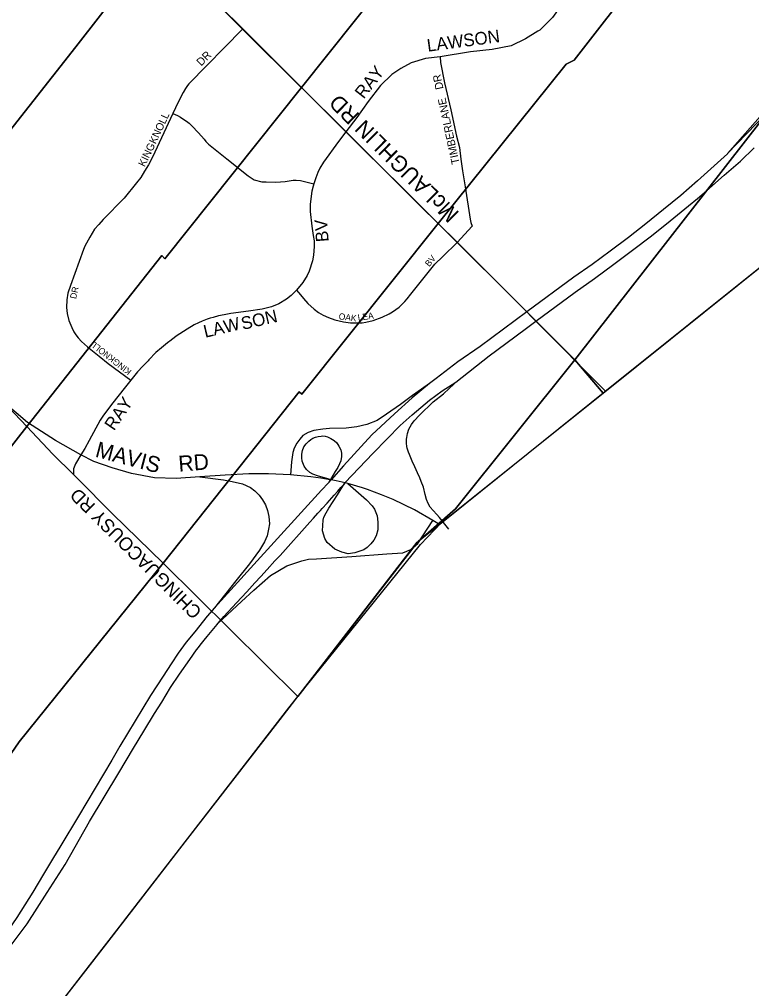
# Model space of a CAD drawing. Extents: x 589463 to 611048, y 4827729 to 4855916.
# Drawn here: x 600873 to 603187, y 4831186 to 4834249 of the extents above; entities that cross this region are included whole.
import ezdxf

# ---------------------------------------------------------------- set-up
doc = ezdxf.new("R2010")
doc.units = 0
for name, color, linetype in [('GIS_LOT_CONCESSION', 7, 'Continuous'), ('GIS_MAJOR_ARTERIAL_STREETS', 7, 'Continuous'), ('GIS_MINOR_ARTERIAL_STREETS', 7, 'Continuous'), ('GIS_MUN_BDRY', 7, 'Continuous'), ('GIS_TX_MAJOR_ARTERIAL_STREETS', 7, 'Continuous'), ('GIS_TX_MINOR_ARTERIAL_STREETS', 7, 'Continuous')]:
    doc.layers.add(name, color=color, linetype=linetype)

msp = doc.modelspace()

# ---------------------------------------------------------------- linework, layer by layer
at = {"layer": 'GIS_LOT_CONCESSION'}
for points in [[(602136.5, 4835559.5), (602019, 4835415.3), (601930.1, 4835299.4), (601766.3, 4835084.7), (601710.1, 4835011), (601589.6, 4834855.6), (601299.8, 4834482), (601367.7, 4834421.6), (601435.8, 4834361), (601578.9, 4834218.4), (601764.6, 4834033.7), (602189.5, 4834566.5), (602182.5, 4834575.4), (602597.1, 4835099.3)], [(602597.1, 4835099.3), (602182.5, 4834575.4), (602189.5, 4834566.5), (601764.6, 4834033.7), (601905.2, 4833893.9), (602196.8, 4833604.1), (602601.5, 4834106.8), (602626.8, 4834120.3), (603040.8, 4834652.5), (603019.9, 4834673.1), (602938.8, 4834752.7), (602608.5, 4835087.9)], [(600845.7, 4834913.2), (600842.9, 4834916), (599998.1, 4833828.3), (600006.6, 4833820), (600448.7, 4833396.8), (601051.6, 4834162.4), (601299.8, 4834482), (601202.5, 4834572), (600859.7, 4834899.4)], [(603040.8, 4834652.5), (602626.8, 4834120.3), (602601.5, 4834106.8), (602196.8, 4833604.1), (602257, 4833544.2), (602432.9, 4833368.8), (602477.2, 4833324.7), (602506.2, 4833295.4), (602628.4, 4833173), (603462.1, 4834242.3), (603375.8, 4834326.8), (603214.9, 4834481.6)], [(601299.8, 4834482), (601051.6, 4834162.4), (600448.7, 4833396.8), (600818.8, 4833044.2), (600896.1, 4832962.6), (601323.1, 4833502.6), (601333.2, 4833492.2), (601764.6, 4834033.7), (601578.9, 4834218.4), (601435.8, 4834361), (601367.7, 4834421.6)], [(603462.1, 4834242.3), (602628.4, 4833173), (602718.4, 4833068), (603680.7, 4833839.6), (603794.1, 4833915.7)], [(601764.6, 4834033.7), (601333.2, 4833492.2), (601323.1, 4833502.6), (600896.1, 4832962.6), (600979.1, 4832875.1), (601044.2, 4832810.6), (601055.8, 4832799.1), (601167.7, 4832686), (601327.6, 4832530.5), (601757, 4833071.7), (601765.7, 4833064), (602196.8, 4833604.1), (601905.2, 4833893.9)], [(602196.8, 4833604.1), (601765.7, 4833064), (601757, 4833071.7), (601327.6, 4832530.5), (601753.1, 4832109.2), (602131.5, 4832596.4), (602133.7, 4832599.2), (602183.3, 4832642.5), (602251.6, 4832702.2), (602628.4, 4833173), (602506.2, 4833295.4), (602477.2, 4833324.7), (602432.9, 4833368.8), (602257, 4833544.2)], [(602251.6, 4832702.2), (602183.3, 4832642.5), (602133.7, 4832599.2), (602131.5, 4832596.4), (601753.1, 4832109.2), (602140.3, 4832589.2), (602207.7, 4832658.5), (602718.4, 4833068), (602628.4, 4833173)], [(600896.1, 4832962.6), (600235.9, 4832117.4), (600164, 4832024.8), (600089.8, 4831930), (599971.6, 4831779), (599988.7, 4831781.7), (600055.3, 4831790.9), (600082.4, 4831795.1), (600124.6, 4831798.5), (600129.3, 4831776.8), (600138.5, 4831751.9), (600244.3, 4831644.1), (600464.1, 4831427), (600823.4, 4831895.3), (600872.1, 4831966.1), (601327.6, 4832530.5), (601167.7, 4832686), (601055.8, 4832799.1), (601044.2, 4832810.6), (600979.1, 4832875.1)], [(600872.1, 4831966.1), (600823.4, 4831895.3), (600464.1, 4831427), (600706.6, 4831187.9), (600732.2, 4831162.8), (600820.5, 4831096.3), (600912, 4831022.6), (601094.7, 4831258.5), (601189.9, 4831381.6), (601214, 4831412.7), (601725.1, 4832073), (601753.1, 4832109.2), (601327.6, 4832530.5)]]:
    msp.add_lwpolyline(points, close=True, dxfattribs=at)
msp.add_lwpolyline([(600235.9, 4832117.4), (600896.1, 4832962.6), (600818.8, 4833044.2)], dxfattribs=at)
at = {"layer": 'GIS_MAJOR_ARTERIAL_STREETS'}
for points in [[(601299.6, 4834481.7), (601051.3, 4834162.3)], [(601578.6, 4834218.2), (601435.1, 4834361.1), (601367.3, 4834421.4), (601299.6, 4834481.7)], [(603214.6, 4834481.5), (603272, 4834406.8), (603342.8, 4834327.6), (603368.3, 4834284.8), (603381.2, 4834235.9), (603376.9, 4834183.1), (603367.4, 4834152.3), (603343.4, 4834109.6), (603257.1, 4833993.5), (603230.6, 4833959.2), (603111.6, 4833824.9)], [(601904.9, 4833893.7), (601764.5, 4834033.4), (601764, 4834033.8), (601578.6, 4834218.2)], [(603472.5, 4834206.7), (603383.6, 4834107.5), (603111.6, 4833824.9)], [(601051.3, 4834162.3), (600868.1, 4833929.6), (600770.6, 4833805.9), (600770.4, 4833805.5), (600448.4, 4833396.7)], [(602256.7, 4833544.1), (601904.9, 4833893.7)], [(603111.6, 4833824.9), (603110.7, 4833824.1), (603069.2, 4833785.6), (603016.7, 4833738.7), (602963.5, 4833692.5), (602909.4, 4833647.6), (602853.5, 4833602.8), (602798.3, 4833559), (602740.8, 4833516.3), (602683.2, 4833474.2), (602625.5, 4833433.7), (602476.8, 4833324.6)], [(602505.9, 4833295.2), (602629.8, 4833387.1), (602690.6, 4833430.1), (602751.6, 4833474.8), (602811.1, 4833519.3), (602871.1, 4833565.2), (602929.5, 4833611.6), (602987.7, 4833659.3), (603016.2, 4833683.2), (603044.7, 4833707.1), (603100.8, 4833756.2), (603151.9, 4833800.6), (603195.3, 4833843.3)], [(602476.8, 4833324.6), (602432.6, 4833368.7), (602256.7, 4833544.1)], [(602476.8, 4833324.6), (602329.4, 4833215.2), (602258.4, 4833166.3), (602190.5, 4833114.1), (602169.6, 4833097.8)], [(602505.9, 4833295.2), (602491, 4833310.3), (602476.8, 4833324.6)], [(602252.6, 4833102.5), (602358.3, 4833185.5), (602410.2, 4833224.2), (602475.7, 4833273.4), (602505.9, 4833295.2)], [(602725.5, 4833073.8), (602505.9, 4833295.2)], [(602169.6, 4833097.8), (602115.9, 4833059.8), (602077.3, 4833031.9), (602033.1, 4833000.7), (602003.4, 4832981.2), (601971.7, 4832968.6), (601940.1, 4832960.7), (601906.2, 4832957), (601853.1, 4832955.6), (601831.7, 4832954.2), (601803.4, 4832949.1), (601785.7, 4832943.2), (601769.4, 4832933.3), (601759.2, 4832922.6), (601749.4, 4832910), (601741.1, 4832893.3), (601737.7, 4832879.7), (601732.9, 4832850.6), (601729.9, 4832809.1)], [(602169.6, 4833097.8), (602114.2, 4833052.3), (602058.4, 4833001.9), (601987.1, 4832935.4), (601897.7, 4832838.2), (601858.4, 4832793.7)], [(601903.2, 4832784.9), (601989.9, 4832877), (602035.5, 4832923.1), (602076.9, 4832965.3), (602114.6, 4832999.6), (602169.7, 4833045.6), (602209.2, 4833074.7), (602252.6, 4833102.5)], [(602143.1, 4832788.6), (602138.6, 4832800.3), (602131.8, 4832815.9), (602122.7, 4832835.2), (602114.9, 4832852.6), (602105.6, 4832873.3), (602102.7, 4832881.5), (602100, 4832891.1), (602099, 4832893.6), (602097.9, 4832899.1), (602096.7, 4832909.8), (602096.5, 4832916.4), (602096.8, 4832922.5), (602097.4, 4832927.5), (602100.1, 4832939.8), (602103.8, 4832953.5), (602112.2, 4832968.3), (602120.8, 4832980), (602137.5, 4832998.3), (602180.7, 4833039.9), (602213.4, 4833065.8), (602231.4, 4833082.5), (602246, 4833096.1), (602252.6, 4833102.5)], [(601067.6, 4832872.3), (600987, 4832917.7), (600899.1, 4832974.4), (600819.7, 4833042.7)], [(601854.6, 4832794.8), (601851.5, 4832795.8), (601848.4, 4832796.7), (601837.3, 4832799.6), (601818.7, 4832805.5), (601800.8, 4832811.8), (601790.7, 4832816.9), (601780.9, 4832826), (601773.1, 4832837.4), (601766.8, 4832852.8), (601765.5, 4832863.2), (601765.2, 4832874.9), (601768, 4832886.5), (601772.4, 4832897.5), (601779.7, 4832907), (601787.6, 4832915.5), (601794.5, 4832921.2), (601800.5, 4832924.9), (601808.7, 4832928.1), (601817.7, 4832930.8)], [(601817.7, 4832930.8), (601826.4, 4832932), (601832, 4832932.3), (601839.1, 4832931.7), (601846.4, 4832929.6), (601857.9, 4832924.8), (601867.9, 4832917.9), (601875.9, 4832910.1), (601883, 4832900.6), (601888.5, 4832888), (601891.6, 4832877.8), (601891.4, 4832866.9), (601888.6, 4832853.8), (601884.7, 4832843.8), (601879, 4832832.9), (601870.9, 4832819.6), (601864.1, 4832807.9), (601856, 4832794.4), (601856, 4832794.4)], [(601443.1, 4832803.5), (601368.1, 4832797.4), (601300, 4832799.8), (601226.8, 4832814), (601165.7, 4832831.5), (601107.9, 4832851.2), (601067.6, 4832872.3)], [(601729.9, 4832809.1), (601660.7, 4832812.9), (601597.9, 4832812.9), (601523.1, 4832808.4), (601443.1, 4832803.5)], [(601443.1, 4832803.5), (601518, 4832794.1), (601545.5, 4832788.6), (601578.4, 4832780.7), (601603.5, 4832769.3), (601617.3, 4832758.9), (601631, 4832744.8), (601641.8, 4832730.9), (601650.7, 4832715.2), (601657.6, 4832697.3), (601661.1, 4832677.4), (601664, 4832654.9), (601660.8, 4832638.1), (601656.6, 4832616.4), (601647.2, 4832597.4), (601631.4, 4832571.8), (601600.7, 4832528.3), (601557.6, 4832474.3), (601489.5, 4832389.2)], [(601850.1, 4832784.6), (601827.9, 4832760.7), (601613.9, 4832525.9), (601489.5, 4832389.2)], [(601500.1, 4832339.2), (601507.8, 4832348.4), (601514.3, 4832355.6), (601519.6, 4832361.8), (601559.2, 4832405.2), (601591.4, 4832440.1), (601617, 4832468.1), (601635.8, 4832488.6), (601656.2, 4832510.5), (601680.9, 4832537.4), (601697.2, 4832555.1), (601730.9, 4832592.3), (601757.4, 4832622.1), (601791, 4832659.4), (601803.1, 4832672.9), (601816.5, 4832688.2), (601824.3, 4832696.8), (601830.2, 4832703.3), (601845.3, 4832719.9), (601868.3, 4832745.7), (601879.2, 4832757.8), (601883.9, 4832763.1), (601889.4, 4832769.2), (601897.1, 4832778), (601898, 4832779), (601901, 4832782.5), (601902.3, 4832784)], [(601855.8, 4832794.1), (601825.3, 4832798.6), (601794.5, 4832802.9), (601729.9, 4832809.1)], [(601911, 4832781.6), (601944.7, 4832753.1), (601970.2, 4832730.2), (601988.4, 4832711.3), (601995.5, 4832700.8), (602004, 4832679.7), (602006.3, 4832659.4), (602005.7, 4832636.1), (602000.5, 4832616.7), (601993.5, 4832603.3), (601983.6, 4832591), (601971.8, 4832579.6), (601961.4, 4832573), (601933.5, 4832562.5), (601912.5, 4832560.1), (601891.7, 4832564.8), (601870.3, 4832574.6), (601845.4, 4832595.3), (601837.9, 4832608.7), (601831, 4832632.1), (601833.6, 4832666), (601835.3, 4832676.2), (601842.3, 4832689.9), (601851.2, 4832704.2), (601878.2, 4832746), (601895.6, 4832773.2), (601900.5, 4832780.8), (601902.5, 4832783.9)], [(601855.8, 4832794.1), (601850.1, 4832784.6)], [(601858.4, 4832793.7), (601850.1, 4832784.6)], [(601856, 4832794.4), (601855.8, 4832794.1)], [(601858.4, 4832793.7), (601855.8, 4832794.1)], [(601858.4, 4832793.7), (601856, 4832794.4)], [(601902.3, 4832784), (601873.9, 4832790.3), (601858.4, 4832793.7)], [(601902.3, 4832784), (601903.2, 4832784.9)], [(601902.5, 4832783.9), (601902.3, 4832784)], [(601902.5, 4832783.9), (601903.2, 4832784.9)], [(601911, 4832781.6), (601902.5, 4832783.9)], [(602230.1, 4832638.1), (602201.1, 4832674.8), (602192.8, 4832684.2), (602180.8, 4832696.5), (602171.9, 4832706.9), (602165.2, 4832718.5), (602160.3, 4832731.6), (602155.7, 4832747), (602150, 4832770.4), (602143.1, 4832788.6)], [(602122, 4832699.1), (602054.8, 4832731.4), (602017.7, 4832746), (601973.6, 4832763), (601957.2, 4832768.9), (601911, 4832781.6)], [(602180, 4832665.1), (602122, 4832699.1)], [(601500.1, 4832339.2), (601575.2, 4832409.2), (601613.5, 4832444.6), (601667.1, 4832491.2), (601718.1, 4832521.8), (601765.2, 4832537.9), (601787, 4832542.7), (601812.6, 4832544), (601923.4, 4832551.1), (602034.9, 4832559.7), (602084.6, 4832563.3), (602110.2, 4832574), (602132.3, 4832592), (602180, 4832665.1)], [(602200.7, 4832653), (602180, 4832665.1)], [(601489.5, 4832389.2), (601466.5, 4832362.4), (601427.2, 4832313.2), (601400.5, 4832280.3), (601374.5, 4832245.8), (601352.6, 4832211.8), (601327.1, 4832173.3), (601287.1, 4832112.6), (601190.2, 4831951.6), (601164.8, 4831907.4), (601059.4, 4831730.8), (601003.5, 4831637.9), (600978.1, 4831594.7), (600949.5, 4831547.4), (600915.3, 4831490.5), (600864.7, 4831410.3), (600799.1, 4831316.8), (600763.2, 4831265), (600694.9, 4831176.3), (600636.5, 4831100.4), (600564.5, 4831007.1), (600280.6, 4830645.5)], [(600601.2, 4830991.1), (600762.1, 4831198.6), (600840.5, 4831314.3), (600897.7, 4831390.8), (600960.4, 4831489.6), (601017.6, 4831578.3), (601094.8, 4831714.3), (601187.8, 4831868.3), (601234, 4831946.1), (601266.6, 4831999.4), (601299.9, 4832055.2), (601323, 4832091), (601351, 4832137.7), (601378.6, 4832179.2), (601411.9, 4832226.4), (601433, 4832256.3), (601439.4, 4832264.2), (601444.4, 4832271.2), (601457.4, 4832287.2), (601466.5, 4832298.3), (601487.6, 4832324.4), (601498.1, 4832336.8), (601500.1, 4832339.2)]]:
    msp.add_lwpolyline(points, dxfattribs=at)
at = {"layer": 'GIS_MINOR_ARTERIAL_STREETS'}
for points in [[(602597.2, 4834310.3), (602558.5, 4834255.1), (602518.2, 4834215.1), (602512.1, 4834211.3), (602473.1, 4834187.2), (602427.8, 4834165.2), (602367.3, 4834153.5), (602299.2, 4834145.7), (602202.5, 4834130.7)], [(602597.2, 4834310.3), (602558.5, 4834255.1), (602518.2, 4834215.1), (602512.1, 4834211.3), (602473.1, 4834187.2), (602427.8, 4834165.2), (602367.3, 4834153.5), (602299.2, 4834145.7), (602202.5, 4834130.7)], [(601578.6, 4834218.2), (601408.6, 4834044.8)], [(601578.6, 4834218.2), (601408.6, 4834044.8)], [(602202.5, 4834130.7), (602156.9, 4834125.4), (602111.8, 4834111.2), (602078.3, 4834093.6), (602050.1, 4834074.6), (602014.3, 4834039.3), (601975.5, 4833988.8), (601939.1, 4833938.8), (601904.9, 4833893.7)], [(602202.5, 4834130.7), (602156.9, 4834125.4), (602111.8, 4834111.2), (602078.3, 4834093.6), (602050.1, 4834074.6), (602014.3, 4834039.3), (601975.5, 4833988.8), (601939.1, 4833938.8), (601904.9, 4833893.7)], [(602202.5, 4834130.7), (602203.8, 4834112.8), (602216.4, 4834048.5)], [(602202.5, 4834130.7), (602203.8, 4834112.8), (602216.4, 4834048.5)], [(601408.6, 4834044.8), (601404.1, 4834039.8), (601398.5, 4834030.2), (601390.7, 4834017.8), (601375, 4833986.8), (601357.8, 4833951.5)], [(601408.6, 4834044.8), (601404.1, 4834039.8), (601398.5, 4834030.2), (601390.7, 4834017.8), (601375, 4833986.8), (601357.8, 4833951.5)], [(602216.4, 4834048.5), (602236.7, 4833963.4)], [(602216.4, 4834048.5), (602236.7, 4833963.4)], [(601357.8, 4833951.5), (601293.3, 4833813.3), (601280.8, 4833789.4), (601268.9, 4833769.1)], [(601357.8, 4833951.5), (601293.3, 4833813.3), (601280.8, 4833789.4), (601268.9, 4833769.1)], [(601357.8, 4833951.5), (601372.5, 4833944.7), (601382.1, 4833939.2), (601395.7, 4833930.6), (601400.8, 4833927.1), (601409.3, 4833920.8), (601418.2, 4833912.8), (601438.8, 4833890.7), (601456.6, 4833869.9), (601462.4, 4833862.7), (601471.1, 4833854.3), (601528.6, 4833808.3)], [(601357.8, 4833951.5), (601372.5, 4833944.7), (601382.1, 4833939.2), (601395.7, 4833930.6), (601400.8, 4833927.1), (601409.3, 4833920.8), (601418.2, 4833912.8), (601438.8, 4833890.7), (601456.6, 4833869.9), (601462.4, 4833862.7), (601471.1, 4833854.3), (601528.6, 4833808.3)], [(602236.7, 4833963.4), (602254.7, 4833879.9)], [(602236.7, 4833963.4), (602254.7, 4833879.9)], [(601904.9, 4833893.7), (601881.3, 4833862.9), (601834.7, 4833797.1)], [(601904.9, 4833893.7), (601881.3, 4833862.9), (601834.7, 4833797.1)], [(602254.7, 4833879.9), (602263.6, 4833844), (602268.7, 4833807.3), (602273.9, 4833769.8)], [(602254.7, 4833879.9), (602263.6, 4833844), (602268.7, 4833807.3), (602273.9, 4833769.8)], [(601528.6, 4833808.3), (601596.6, 4833754.1)], [(601528.6, 4833808.3), (601596.6, 4833754.1)], [(601834.7, 4833797.1), (601823, 4833779), (601816.6, 4833765.1), (601810, 4833747.7), (601804.1, 4833728.8)], [(601834.7, 4833797.1), (601823, 4833779), (601816.6, 4833765.1), (601810, 4833747.7), (601804.1, 4833728.8)], [(601268.9, 4833769.1), (601256.3, 4833749.2), (601242.8, 4833731.9), (601203.8, 4833683.7)], [(601268.9, 4833769.1), (601256.3, 4833749.2), (601242.8, 4833731.9), (601203.8, 4833683.7)], [(602273.9, 4833769.8), (602281.5, 4833719.3)], [(602273.9, 4833769.8), (602281.5, 4833719.3)], [(601596.6, 4833754.1), (601614.8, 4833742.1), (601639.1, 4833735.7), (601653.2, 4833735.2), (601683.4, 4833733.8)], [(601596.6, 4833754.1), (601614.8, 4833742.1), (601639.1, 4833735.7), (601653.2, 4833735.2), (601683.4, 4833733.8)], [(601683.4, 4833733.8), (601712.9, 4833736.7), (601737.9, 4833740.2), (601747.8, 4833740.7), (601761.8, 4833739.9), (601804.1, 4833728.8)], [(601683.4, 4833733.8), (601712.9, 4833736.7), (601737.9, 4833740.2), (601747.8, 4833740.7), (601761.8, 4833739.9), (601804.1, 4833728.8)], [(601804.1, 4833728.8), (601802, 4833722.1), (601797.8, 4833706.2), (601792.4, 4833665.2)], [(601804.1, 4833728.8), (601802, 4833722.1), (601797.8, 4833706.2), (601792.4, 4833665.2)], [(602281.5, 4833719.3), (602297.9, 4833617.8), (602300.1, 4833607.3), (602304.6, 4833595.7)], [(602281.5, 4833719.3), (602297.9, 4833617.8), (602300.1, 4833607.3), (602304.6, 4833595.7)], [(601203.8, 4833683.7), (601137.3, 4833616.2)], [(601203.8, 4833683.7), (601137.3, 4833616.2)], [(601792.4, 4833665.2), (601791.8, 4833641.6), (601797.8, 4833594.8), (601801.3, 4833565.3), (601804.8, 4833548.6), (601805.2, 4833531.3)], [(601792.4, 4833665.2), (601791.8, 4833641.6), (601797.8, 4833594.8), (601801.3, 4833565.3), (601804.8, 4833548.6), (601805.2, 4833531.3)], [(601137.3, 4833616.2), (601123.6, 4833600.8), (601109.9, 4833585.5), (601095.4, 4833560.8)], [(601137.3, 4833616.2), (601123.6, 4833600.8), (601109.9, 4833585.5), (601095.4, 4833560.8)], [(602256.7, 4833544.1), (602304.6, 4833595.7)], [(602256.7, 4833544.1), (602304.6, 4833595.7)], [(601095.4, 4833560.8), (601080.1, 4833532.2), (601076.1, 4833521.1), (601034.7, 4833407.7)], [(601095.4, 4833560.8), (601080.1, 4833532.2), (601076.1, 4833521.1), (601034.7, 4833407.7)], [(601805.2, 4833531.3), (601802.7, 4833503.7), (601799.2, 4833486.2), (601788.8, 4833453.6)], [(601805.2, 4833531.3), (601802.7, 4833503.7), (601799.2, 4833486.2), (601788.8, 4833453.6)], [(602211.8, 4833499.8), (602256.7, 4833544.1)], [(602211.8, 4833499.8), (602256.7, 4833544.1)], [(602098.4, 4833365.5), (602110.7, 4833380.5), (602186, 4833474.7), (602211.8, 4833499.8)], [(602098.4, 4833365.5), (602110.7, 4833380.5), (602186, 4833474.7), (602211.8, 4833499.8)], [(601788.8, 4833453.6), (601782.8, 4833439.3), (601769.2, 4833417.1), (601749.3, 4833393.3)], [(601788.8, 4833453.6), (601782.8, 4833439.3), (601769.2, 4833417.1), (601749.3, 4833393.3)], [(601034.7, 4833407.7), (601026.5, 4833383.3), (601023.1, 4833362.8), (601021.4, 4833337.8)], [(601034.7, 4833407.7), (601026.5, 4833383.3), (601023.1, 4833362.8), (601021.4, 4833337.8)], [(601749.3, 4833393.3), (601731.7, 4833375.8), (601717.3, 4833364.7), (601692.6, 4833349.9), (601669.4, 4833340.3), (601640.8, 4833332.8)], [(601749.3, 4833393.3), (601731.7, 4833375.8), (601717.3, 4833364.7), (601692.6, 4833349.9), (601669.4, 4833340.3), (601640.8, 4833332.8)], [(601749.3, 4833393.3), (601761.1, 4833378.5), (601771.3, 4833366.4), (601784.9, 4833351.2), (601804.3, 4833333.4)], [(601749.3, 4833393.3), (601761.1, 4833378.5), (601771.3, 4833366.4), (601784.9, 4833351.2), (601804.3, 4833333.4)], [(602041.4, 4833318.2), (602052.6, 4833324.4), (602073.9, 4833339.4), (602083.9, 4833349.8), (602090.9, 4833357.5), (602098.4, 4833365.5)], [(602041.4, 4833318.2), (602052.6, 4833324.4), (602073.9, 4833339.4), (602083.9, 4833349.8), (602090.9, 4833357.5), (602098.4, 4833365.5)], [(601021.4, 4833337.8), (601023.7, 4833319.8), (601029, 4833297.3), (601038.2, 4833274.6), (601044.8, 4833261.4), (601051, 4833251.5), (601058.5, 4833242.5)], [(601021.4, 4833337.8), (601023.7, 4833319.8), (601029, 4833297.3), (601038.2, 4833274.6), (601044.8, 4833261.4), (601051, 4833251.5), (601058.5, 4833242.5)], [(601640.8, 4833332.8), (601597.4, 4833327.1), (601541.6, 4833319.7), (601520, 4833315.6), (601502.4, 4833311.8), (601485.3, 4833307), (601476.1, 4833304.1), (601466.8, 4833301.2), (601450.2, 4833294.6), (601438.8, 4833289.7), (601424.9, 4833283.3), (601403.3, 4833270.3), (601380.1, 4833255.2), (601368.8, 4833247.2)], [(601640.8, 4833332.8), (601597.4, 4833327.1), (601541.6, 4833319.7), (601520, 4833315.6), (601502.4, 4833311.8), (601485.3, 4833307), (601476.1, 4833304.1), (601466.8, 4833301.2), (601450.2, 4833294.6), (601438.8, 4833289.7), (601424.9, 4833283.3), (601403.3, 4833270.3), (601380.1, 4833255.2), (601368.8, 4833247.2)], [(601804.3, 4833333.4), (601818.8, 4833322.4), (601833, 4833313.7), (601849.5, 4833306.5), (601869.6, 4833299.7)], [(601804.3, 4833333.4), (601818.8, 4833322.4), (601833, 4833313.7), (601849.5, 4833306.5), (601869.6, 4833299.7)], [(601951.7, 4833290.3), (601956.2, 4833290.3), (601968.2, 4833291.9), (601990.9, 4833296.7), (602019.9, 4833307.3), (602041.4, 4833318.2)], [(601951.7, 4833290.3), (601956.2, 4833290.3), (601968.2, 4833291.9), (601990.9, 4833296.7), (602019.9, 4833307.3), (602041.4, 4833318.2)], [(601869.6, 4833299.7), (601897.8, 4833292.7)], [(601869.6, 4833299.7), (601897.8, 4833292.7)], [(601897.8, 4833292.7), (601919.5, 4833290.1), (601951.7, 4833290.3)], [(601897.8, 4833292.7), (601919.5, 4833290.1), (601951.7, 4833290.3)], [(601058.5, 4833242.5), (601069.1, 4833230.8), (601088, 4833213.7), (601124.7, 4833184.4)], [(601058.5, 4833242.5), (601069.1, 4833230.8), (601088, 4833213.7), (601124.7, 4833184.4)], [(601368.8, 4833247.2), (601361.7, 4833242.1), (601353.8, 4833236.2), (601352.7, 4833235.4), (601341.6, 4833227), (601321.7, 4833211.3), (601303.8, 4833195.7), (601281.9, 4833172.6)], [(601368.8, 4833247.2), (601361.7, 4833242.1), (601353.8, 4833236.2), (601352.7, 4833235.4), (601341.6, 4833227), (601321.7, 4833211.3), (601303.8, 4833195.7), (601281.9, 4833172.6)], [(601124.7, 4833184.4), (601153.3, 4833161.7), (601224.7, 4833108.3)], [(601124.7, 4833184.4), (601153.3, 4833161.7), (601224.7, 4833108.3)], [(601281.9, 4833172.6), (601279.5, 4833170.2), (601262.8, 4833152.5), (601246.1, 4833134.8), (601224.7, 4833108.3)], [(601281.9, 4833172.6), (601279.5, 4833170.2), (601262.8, 4833152.5), (601246.1, 4833134.8), (601224.7, 4833108.3)], [(601224.7, 4833108.3), (601203.8, 4833082.3), (601167.9, 4833037.2), (601144.8, 4833006.8), (601136.4, 4832994.4), (601128, 4832982.1), (601094, 4832918.2), (601079.7, 4832892.6), (601067.6, 4832872.3)], [(601224.7, 4833108.3), (601203.8, 4833082.3), (601167.9, 4833037.2), (601144.8, 4833006.8), (601136.4, 4832994.4), (601128, 4832982.1), (601094, 4832918.2), (601079.7, 4832892.6), (601067.6, 4832872.3)], [(601067.6, 4832872.3), (601050.3, 4832844.7), (601043.5, 4832828.3), (601043.9, 4832810.5)], [(601067.6, 4832872.3), (601050.3, 4832844.7), (601043.5, 4832828.3), (601043.9, 4832810.5)]]:
    msp.add_lwpolyline(points, dxfattribs=at)
at = {"layer": 'GIS_MUN_BDRY'}
for p, q in [((602729.1, 4833076.7), (603458.2, 4833661.3)), ((602233.6, 4832679.4), (602729.1, 4833076.7)), ((602729.1, 4833076.7), (602735.8, 4833082.1)), ((602129.8, 4832596.2), (602233.6, 4832679.4)), ((601746.5, 4832100.9), (602129.8, 4832596.2)), ((601696.8, 4832036.7), (601746.5, 4832100.9)), ((601398.3, 4831651), (601696.8, 4832036.7)), ((601152.1, 4831333), (601398.3, 4831651)), ((601075.3, 4831233.7), (601152.1, 4831333)), ((600896.6, 4831002.9), (601075.3, 4831233.7))]:
    msp.add_line(p, q, dxfattribs=at)

# ---------------------------------------------------------------- texts
at = {"layer": 'GIS_TX_MAJOR_ARTERIAL_STREETS'}
for s, height, rotation, p in [('McLAUGHLIN RD', 49.998, 135.3993, (602265.9, 4833637.7)), ('MAVIS   ', 50, 345.2258, (601110, 4832867.2)), ('RD', 50, 4.5936, (601377.4, 4832819.3)), ('CHINGUACOUSY RD', 42, 135.1929, (601452.4, 4832379.6))]:
    msp.add_text(s, height=height, rotation=rotation, dxfattribs=at).set_placement(p)
at = {"layer": 'GIS_TX_MINOR_ARTERIAL_STREETS'}
for s, height, rotation, p in [('LAWSON', 40, 7.6137, (602163.9, 4834146.4)), ('DR', 25, 45.1449, (601447.9, 4834099.6)), ('RAY', 40, 52, (601961.2, 4833995.1)), ('TIMBERLANE   DR', 25.002, 102.1546, (602264.5, 4833793.7)), ('KNOLL', 24.01, 64.9823, (601303.6, 4833852.9)), ('KING', 24.01, 64.3299, (601269.1, 4833780.9)), ('BV', 40, 94.3001, (601850.7, 4833546.6)), ('BV', 20, 51.3231, (602168.5, 4833465.6)), ('DR', 20, 77.2941, (601051.9, 4833364.1)), ('LAW', 40, 13.395, (601460.2, 4833242.3)), ('SON', 40, 13.0466, (601578.8, 4833267.3)), ('OAK', 19.99, 352.965, (601881.4, 4833300.9)), ('LEA', 20, 8.3749, (601944, 4833296.1)), ('KINGKNOLL', 20, 142.1757, (601229.3, 4833138.9)), ('RAY', 40, 55.858, (601171.9, 4832946.6))]:
    msp.add_text(s, height=height, rotation=rotation, dxfattribs=at).set_placement(p)

doc.saveas('drawing.dxf')
